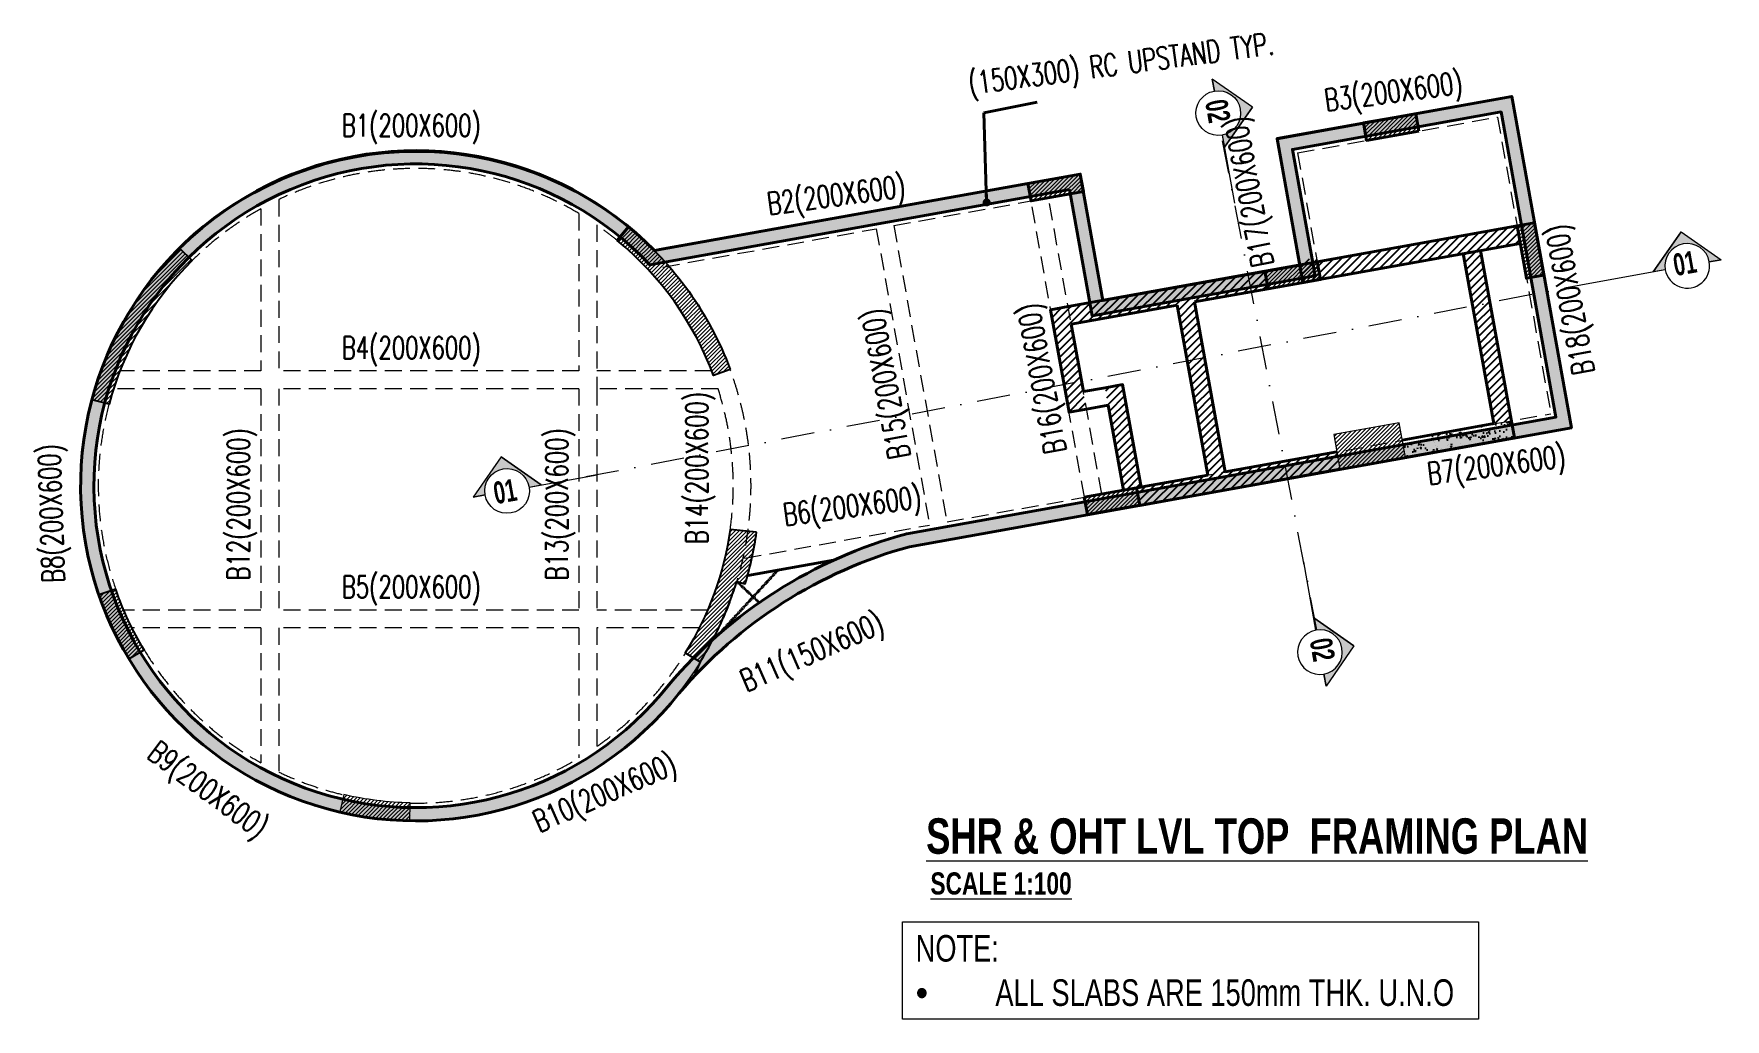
# Model space of a CAD drawing. Header units: millimetres. Extents: x 1370 to 36205, y 871 to 47791.
# Drawn here: x 6797 to 25889, y 36666 to 47791 of the extents above; entities that cross this region are included whole.
import ezdxf

# ---------------------------------------------------------------- set-up
doc = ezdxf.new("R2010")
doc.units = ezdxf.units.MM
for name, pattern in [('CONTINOUS', [0]), ('DASHDOT', [1, 0.5, -0.25, 0, -0.25]), ('DASHED2', [0.375, 0.25, -0.125]), ('HIDDEN', [9.524999999999995, 6.349999999999997, -3.174999999999998])]:
    doc.linetypes.add(name, pattern=pattern)
for name, color, linetype, lineweight in [('Elevation-1', 41, 'Continuous', 20), ('G-ANNO-SYMB', 111, 'Continuous', 9), ('G-ANNO-TEXT', 7, 'Continuous', 18), ('S-BEAM-IDEN', 2, 'Continuous', 9), ('S-COL HATCH', 8, 'Continuous', 0), ('S-COLUMN', 6, 'Continuous', 9), ('STR-BEAM', 2, 'CONTINOUS', 18), ('Wall', 2, 'Continuous', 40)]:
    doc.layers.add(name, color=color, linetype=linetype, lineweight=lineweight)
doc.layers.add('Hatch', color=8, linetype='Continuous')
doc.layers.add('STR-RC WALL', color=4, linetype='Continuous')
doc.styles.add('EL', font='swisscl.ttf')
doc.styles.add('ROMANS', font='simplex.shx', dxfattribs={"width": 0.75})
doc.styles.add('SOBHA', font='swisscl.ttf')
doc.styles.add('Swis721 LtCn BT_2', font='swisscl.ttf', dxfattribs={"height": 244.9922958397534})
doc.styles.add('Swis721 LtCn BT_B', font='', dxfattribs={"width": 0.9, "height": 249.9999999999997})
doc.styles.get('Swis721 LtCn BT_B').set_extended_font_data('Swis721 LtCn BT', bold=True)
doc.dimstyles.new('S-30', dxfattribs={"dimscale": 30, "dimtxt": 3, "dimasz": 1.25, "dimexe": 1, "dimexo": 0, "dimgap": 0.5, "dimtad": 1, "dimdec": 0, "dimrnd": 0.0005, "dimzin": 0, "dimdsep": 46, "dimtxsty": 'EL', "dimblk": 'ARCHTICK', "dimcen": 0.09, "dimdle": 1.5, "dimclrd": 251, "dimclre": 251, "dimclrt": 6, "dimadec": 0, "dimazin": 0, "dimtfac": 1, "dimtdec": 0, "dimtofl": 0, "dimtmove": 0, "dimatfit": 3, "dimfxl": 2, "dimtolj": 1, "dimtzin": 0, "dimlwd": -1, "dimlwe": -1, "dimarcsym": 0})
pattern_1 = [(45, (-25344727.74404255, -12306487.06945793), (-44.90128060534577, 44.90128060534575), [])]
pattern_2 = [(45, (-25344727.74404255, -12306487.06945793), (-22.45064030267289, 22.45064030267288), [])]
pattern_3 = [(45, (-22753805.46652837, -16484292.40858222), (-22.45064030267289, 22.45064030267288), [])]

# ---------------------------------------------------------------- blocks, each defined once
blk = doc.blocks.new('_ArchTick')
at = {"color": 0, "linetype": 'ByBlock', "const_width": 0.15}
blk.add_lwpolyline([(-0.5, -0.5), (0.5, 0.5)], dxfattribs=at)
blk = doc.blocks.new('A$Ce47450c8')
at = {"layer": 'G-ANNO-SYMB', "extrusion": (0, 0, -1)}
h = blk.add_hatch(color=9, dxfattribs=at)
edge = h.paths.add_edge_path(flags=0)
edge.add_line((-136.8343995958566, 252.34375), (0, 252.34375))
edge.add_line((0, 252.34375), (-390.3115636557341, 642.6553136575967))
edge.add_line((-390.3115636557341, 642.6553136575967), (-780.6231273114682, 252.34375))
edge.add_line((-780.6231273114682, 252.34375), (-641.5218995958566, 252.34375))
edge.add_arc((-389.1781495958566, 252.34375), 252.3437499999996, -2.2737367544323206e-13, 180.0000000000005, ccw=False)
for p, q in [((390.3115636557341, 642.6553136575967), (0, 252.34375)), ((390.3115636557341, 642.6553136575967), (780.6231273114682, 252.34375)), ((136.8343995958566, 252.34375), (0, 252.34375)), ((641.5218995958566, 252.34375), (780.6231273114682, 252.34375))]:
    blk.add_line(p, q, dxfattribs=at)
at = {"layer": 'G-ANNO-SYMB', "color": 1, "extrusion": (0, 0, -1)}
for p, q in [((390.3115636557341, 642.6553136575967), (0, 252.34375)), ((780.6231273114682, 252.34375), (390.3115636557341, 642.6553136575967)), ((0, 252.34375), (136.8343995958566, 252.34375))]:
    blk.add_line(p, q, dxfattribs=at)
at = {"layer": 'G-ANNO-SYMB', "color": 2, "extrusion": (0, 0, -1)}
blk.add_line((641.5218995958566, 252.34375), (1422.985443849117, 252.34375), dxfattribs=at)
at = {"layer": 'G-ANNO-SYMB', "color": 5, "extrusion": (0, 0, -1)}
blk.add_line((641.5218995958566, 252.34375), (780.6231273114682, 252.34375), dxfattribs=at)
at = {"layer": 'G-ANNO-SYMB', "extrusion": (0, 0, -1)}
blk.add_arc((-389.1781495958566, 252.34375), 252.34375, 0, 180, dxfattribs=at)
at = {"layer": 'G-ANNO-SYMB', "color": 2, "extrusion": (0, 0, -1)}
for radius, start, end in [(252.3437499999996, 0, 180), (252.34375, 180, 0)]:
    blk.add_arc((-389.1781495958566, 252.34375), radius, start, end, dxfattribs=at)
blk = doc.blocks.new('A$C98641cb4')
at = {"layer": 'Hatch', "ltscale": 10}
h = blk.add_hatch(dxfattribs=at)
h.set_pattern_fill('AR-CONC', color=256)
h.set_pattern_definition([(50, (-25344727.74404255, -12306487.06945793), (182.184668996004, -15.93908553890307), [19.05, -209.55]), (354.9999999999998, (-25344727.74404255, -12306487.06945793), (-35.24342142496936, 191.0568452390351), [15.24, -167.64058417]), (100.4514446999999, (-25344712.56203554, -12306488.39771143), (146.9412470903533, 175.1177519121951), [16.19000879999999, -178.0902445999999]), (46.18419999999999, (-25344727.74404255, -12306436.26945793), (271.0790408921298, -42.04232793272715), [28.575, -314.325]), (96.6355576099999, (-25344705.15414255, -12306439.77295793), (237.404134051503, 247.4261245977215), [24.28502313999999, -267.1356081599999]), (351.18415117, (-25344727.74404255, -12306436.26945793), (237.4041340649771, 247.4261245855326), [22.85996707, -251.45973192]), (21, (-25344702.34404255, -12306448.96945793), (151.6143912691324, -102.2651981870875), [19.04999999999999, -209.5499999999999]), (326, (-25344702.34404255, -12306448.96945793), (61.80202834764706, 184.1879661223192), [15.24, -167.6399999999999]), (71.45144499999998, (-25344689.70950994, -12306457.49155783), (213.4164192787161, 81.92276888590526), [16.19000879999999, -178.0899375999999]), (37.5, (-25344727.74404255, -12306487.06945793), (3.088603250591816, 84.55503887315311), [0, -165.608, 0, -170.18, 0, -168.275]), (7.499999999999991, (-25344727.74404255, -12306487.06945793), (66.81966251030575, 100.1805748181195), [0, -97.02799999999996, 0, -161.7979999999999, 0, -64.13499999999995]), (327.4999999999999, (-25344784.38604255, -12306487.06945793), (135.5905951668714, -5.72874399267344), [0, -63.49999999999999, 0, -198.12, 0, -262.8899999999999]), (317.4999999999999, (-25344809.78604256, -12306487.06945793), (148.129181386018, 25.42649103333303), [0, -82.55, 0, -131.572, 0, -186.69])])
edge = h.paths.add_edge_path(flags=16)
edge.add_line((11163.04868856072, 7128.467231905088), (6427.7972282283, 6277.133854847401))
edge.add_arc((3784.648920543492, 3783.541654571891), 3633.763206058044, 43.33230552951699, 321.7718061701301)
edge.add_arc((10742.85288780182, -1955.83693780005), 5387.591492359992, 105.25118869052801, 139.6137016479876, ccw=False)
edge.add_line((9325.640316721052, 3242.013638824225), (16654.7961099036, 4559.664052844047))
edge.add_line((16654.79610991105, 4559.664052844047), (16035.46613593772, 8004.47573371604))
edge.add_line((16035.46613593027, 8004.47573371604), (13680.13663610443, 7581.087791712954))
edge.add_line((13680.13663610816, 7581.087791714819), (13936.77569672838, 6153.620578801259))
edge.add_line((13936.7756967321, 6153.620578799397), (11419.68755978346, 5700.957201661542))
edge.add_line((11419.68755977601, 5700.957201661542), (11163.04868855327, 7128.467231905088))
edge = h.paths.add_edge_path()
edge.add_line((11284.14008326083, 7302.642761062831), (6480.140308067205, 6438.949378302321))
edge.add_arc((3784.648920543492, 3783.541654568165), 3783.763206059751, 44.57080450257472, 321.7282896437425)
edge.add_arc((10742.85288780182, -1955.836937796324), 5237.591492358032, 105.3231721937355, 139.583325593574, ccw=False)
edge.add_line((9358.750590626152, 3095.561430156231), (16828.97160734981, 4438.572834642604))
edge.add_line((16828.97160734981, 4438.572834640741), (16156.5574833937, 8178.646988850088))
edge.add_line((16156.5574833937, 8178.646988853811), (13505.96050602197, 7702.182528398932))
edge.add_line((13505.96050602943, 7702.182528398932), (13762.60159036889, 6274.70405924879))
edge.add_line((13762.60159036144, 6274.704059246928), (11540.77767362818, 5875.139855358749))
edge.add_line((11540.77767363563, 5875.139855358749), (11284.14008326828, 7302.642761064693))
h = blk.add_hatch(dxfattribs=at)
h.set_pattern_fill('ANSI31', color=1, scale=20)
h.set_pattern_definition(pattern_1)
h.paths.add_polyline_path([(13958.48015687987, 6310.526794798672), (13949.73927640542, 6359.132089368999), (13752.833169844, 6324.087618980557), (13797.04106269404, 6078.261393237859), (16253.3037652038, 6520.291259035467), (16218.25928681716, 6717.197410494089)])
h = blk.add_hatch(dxfattribs=at)
h.set_pattern_fill('ANSI31', color=1, scale=20)
h.set_pattern_definition(pattern_1)
h.paths.add_polyline_path([(15804.88041295111, 6439.592841060832), (15608.0724411644, 6404.175211966038), (15953.21279338002, 4484.957971250637), (16149.99779580161, 4520.337337519974), (16150.01697863638, 4520.569194022566)])
h = blk.add_hatch(dxfattribs=at)
h.set_pattern_fill('ANSI31', color=1, scale=20)
h.set_pattern_definition(pattern_1)
h.paths.add_polyline_path([(14216.33232623711, 3969.484721962363), (14180.94263952598, 4166.328755825758), (12921.5964416936, 3939.527023175731), (12575.8015832752, 5859.598069749773), (13405.18936542049, 6008.915156004952), (13370.02493751794, 6205.799740578979), (11147.72556561977, 5805.712743703276), (11183.11596837267, 5608.868842035532), (12378.96604725346, 5824.161197707057), (12724.76303193718, 3904.078344764189), (11921.25962295383, 3759.37153923139), (11956.30411042273, 3562.46533677727)])
h = blk.add_hatch(dxfattribs=at)
h.set_pattern_fill('ANSI31', color=1, scale=20)
h.set_pattern_definition(pattern_1)
h.paths.add_polyline_path([(11147.72556292265, 5805.712758708745), (10950.88166674971, 5770.322356944904), (11158.82185600698, 4613.715263362974), (11355.6627657339, 4649.151456028223)])
h = blk.add_hatch(dxfattribs=at)
h.set_pattern_fill('ANSI31', color=1, scale=20)
h.set_pattern_definition(pattern_1)
h.paths.add_polyline_path([(11763.29966094345, 4925.662526883185), (11566.46643319353, 4890.266185726971), (11774.46260564774, 3733.580315271393), (11971.30513316393, 3768.978328792378)])
h = blk.add_hatch(dxfattribs=at)
h.set_pattern_fill('AR-CONC', color=1)
h.set_pattern_definition([(50, (-25303990.49266427, -12311497.76283761), (182.184668996004, -15.93908553890307), [19.05, -209.55]), (354.9999999999998, (-25303990.49266427, -12311497.76283761), (-35.24342142496936, 191.0568452390351), [15.24, -167.64058417]), (100.4514446999999, (-25303975.31065726, -12311499.09109111), (146.9412470903533, 175.1177519121951), [16.19000879999999, -178.0902445999999]), (46.18419999999999, (-25303990.49266427, -12311446.96283761), (271.0790408921298, -42.04232793272715), [28.575, -314.325]), (96.6355576099999, (-25303967.90276427, -12311450.46633761), (237.404134051503, 247.4261245977215), [24.28502313999999, -267.1356081599999]), (351.18415117, (-25303990.49266427, -12311446.96283761), (237.4041340649771, 247.4261245855326), [22.85996707, -251.45973192]), (21, (-25303965.09266427, -12311459.66283761), (151.6143912691324, -102.2651981870875), [19.04999999999999, -209.5499999999999]), (326, (-25303965.09266427, -12311459.66283761), (61.80202834764706, 184.1879661223192), [15.24, -167.6399999999999]), (71.45144499999998, (-25303952.45813167, -12311468.18493751), (213.4164192787161, 81.92276888590526), [16.19000879999999, -178.0899375999999]), (37.5, (-25303990.49266427, -12311497.76283761), (3.088603250591816, 84.55503887315311), [0, -165.608, 0, -170.18, 0, -168.275]), (7.499999999999991, (-25303990.49266427, -12311497.76283761), (66.81966251030575, 100.1805748181195), [0, -97.02799999999996, 0, -161.7979999999999, 0, -64.13499999999995]), (327.4999999999999, (-25304047.13466428, -12311497.76283761), (135.5905951668714, -5.72874399267344), [0, -63.49999999999999, 0, -198.12, 0, -262.8899999999999]), (317.4999999999999, (-25304072.53466426, -12311497.76283761), (148.129181386018, 25.42649103333303), [0, -82.55, 0, -131.572, 0, -186.69])])
h.paths.add_polyline_path([(16150.05676763132, 4520.347939878702), (14919.1078466326, 4299.039444835853), (14954.49753174558, 4102.195419806987), (16185.45570051297, 4323.505577482283)])
at = {"layer": 'S-COL HATCH'}
h = blk.add_hatch(dxfattribs=at)
h.set_pattern_fill('ANSI31', color=30, scale=10)
h.set_pattern_definition(pattern_3)
h.paths.add_polyline_path([(15107.90840214491, 7787.497419580818), (15072.86398858204, 7984.403206894175), (14482.669174131, 7878.991891723126), (14517.71358770504, 7682.086104394868)])
h = blk.add_hatch(dxfattribs=at)
h.set_pattern_fill('ANSI31', color=30, scale=10)
h.set_pattern_definition(pattern_3)
h.paths.add_polyline_path([(10695.05471490323, 7196.590754617004), (10730.4135764502, 6999.741190448403), (11320.43927795067, 7106.095014607534), (11285.08041639998, 7302.944578774273)])
h = blk.add_hatch(dxfattribs=at)
h.set_pattern_fill('ANSI31', color=30, scale=10)
h.set_pattern_definition(pattern_2)
edge = h.paths.add_edge_path()
edge.add_line((7332.321841370315, 5097.874104477465), (7145.085211027414, 5027.565327992663))
edge.add_arc((3788.739408648363, 3785.65398486755), 3578.742925851242, 20.30542561698306, 50.63892461188019)
edge.add_line((6058.397499043493, 6552.61135389842), (6184.204080171883, 6708.092539753765))
edge.add_arc((3788.739408706547, 3785.653984846321), 3778.742925821767, 20.320039721784724, 50.65920939404549, ccw=False)
h = blk.add_hatch(dxfattribs=at)
h.set_pattern_fill('ANSI31', color=30, scale=10)
h.set_pattern_definition(pattern_2)
edge = h.paths.add_edge_path()
edge.add_line((7332.322154697031, 5097.874270375818), (7145.085524369031, 5027.565493911505))
edge.add_arc((3788.739721993125, 3785.654150770795), 3578.742925853704, 20.30542561723473, 50.63892461213185)
edge.add_line((6058.397812377663, 6552.611519813537), (6184.204393513501, 6708.092705676333))
edge.add_arc((3788.739721996057, 3785.654150784261), 3778.74292584291, 20.32003972102592, 50.65920939328669, ccw=False)
h = blk.add_hatch(dxfattribs=at)
h.set_pattern_fill('ANSI31', color=30, scale=10)
h.set_pattern_definition(pattern_3)
h.paths.add_polyline_path([(16412.90251296386, 6752.22693612054), (16215.99672563374, 6717.182522550226), (16321.40804082155, 6126.987708102912), (16518.31382814795, 6162.032121688127)])
h = blk.add_hatch(dxfattribs=at)
h.set_pattern_fill('ANSI31', color=30, scale=10)
h.set_pattern_definition(pattern_2)
h.paths.add_polyline_path([(127.463976476342, 4752.183288805187), (321.6368383094669, 4704.139114819467, -0.1331977755863529), (1260.637101382017, 6326.956915691495), (1115.428913366049, 6464.531889691951, 0.1330649192076544)])
h = blk.add_hatch(dxfattribs=at)
h.set_pattern_fill('ANSI31', color=30, scale=10)
h.set_pattern_definition(pattern_2)
h.paths.add_polyline_path([(127.4642898030575, 4752.183454714717), (321.637151651084, 4704.139280717821, -0.1331977755863529), (1260.637414719909, 6326.957081593572), (1115.429226692766, 6464.532055607065, 0.1330649192076544)])
h = blk.add_hatch(dxfattribs=at)
h.set_pattern_fill('ANSI31', color=30, scale=10)
h.set_pattern_definition(pattern_3)
h.paths.add_polyline_path([(13370.08880578354, 6205.439993171022), (13405.13321934268, 6008.534205850214), (13995.32803379372, 6113.945521032437), (13960.2836202085, 6310.851308351383)])
h = blk.add_hatch(dxfattribs=at)
h.set_pattern_fill('ANSI31', color=30, scale=10)
h.set_pattern_definition(pattern_3)
h.paths.add_polyline_path([(14954.56200738624, 4101.836471009998), (14883.78263714164, 4495.524521071462), (14145.61754341423, 4362.813201464713), (14216.39860657975, 3969.115734975785)])
h = blk.add_hatch(dxfattribs=at)
h.set_pattern_fill('ANSI31', color=30, scale=10)
h.set_pattern_definition(pattern_3)
h.paths.add_polyline_path([(11330.96477517858, 3654.52139859274), (11366.00918877125, 3457.615611281247), (11956.20400320366, 3563.026926459745), (11921.15958961472, 3759.932713799179)])
h = blk.add_hatch(dxfattribs=at)
h.set_pattern_fill('ANSI31', color=30, scale=10)
h.set_pattern_definition(pattern_2)
h.paths.add_polyline_path([(6826.933516554534, 1896.132067140191), (6995.869585730135, 1795.724245011806, 0.0641665388057652), (7407.078764695675, 2703.744776032865), (7503.789006270469, 2674.761293727905, 0.038549026877663), (7630.428838457913, 3260.354364540428), (7331.904443383217, 3291.430693324655, -0.1048070550564545)])
h = blk.add_hatch(dxfattribs=at)
h.set_pattern_fill('ANSI31', color=30, scale=10)
h.set_pattern_definition(pattern_2)
h.paths.add_polyline_path([(6826.933829899878, 1896.132233053446), (6995.869899045676, 1795.724410928787, 0.0641665388057652), (7407.079078044742, 2703.744941934943), (7503.789319612086, 2674.761459652335, 0.038549026877663), (7630.429151806982, 3260.354530453682), (7331.904756724836, 3291.430859243497, -0.1048070550564544)])
h = blk.add_hatch(dxfattribs=at)
h.set_pattern_fill('ANSI31', color=30, scale=10)
h.set_pattern_definition(pattern_2)
h.paths.add_polyline_path([(717.059507843107, 1931.360693197697, -0.0528602753307659), (396.9174829162657, 2615.739372696728), (207.844976361841, 2550.535167708993, 0.0531660131924717), (545.9514123946428, 1827.813311092555)])
h = blk.add_hatch(dxfattribs=at)
h.set_pattern_fill('ANSI31', color=30, scale=10)
h.set_pattern_definition(pattern_3)
h.paths.add_polyline_path([(3718.917668063194, 3.991773921996355), (3722.138774149121, 203.9967706911266, -0.0529148986750746), (2971.495695702732, 296.5385775323957), (2926.249176803976, 101.7239104807377, 0.0529231911952472)])
at = {"ltscale": 20}
blk.add_line((6058.397812377663, 6552.611519813537, 1.3929794e-09), (6185.238892469556, 6707.244441282004, 1.3929794e-09), dxfattribs=at)
at = {"layer": 'S-COLUMN'}
for points, elevation in [([(7332.321841370315, 5097.874104477465), (7145.085211027414, 5027.565327992663, 0.1331331676250236), (6058.397499043493, 6552.61135389842), (6184.204080171883, 6708.092539753765, -0.1331583492614696)], 1.3929794e-09), ([(127.4639764763415, 4752.183288805187, -0.1330649192076544), (1115.428913366049, 6464.531889691951), (1260.637101382017, 6326.956915691495, 0.1331977755863529), (321.6368383094668, 4704.139114819467)], 1.3929794e-09), ([(7630.428838457913, 3260.354364540428), (7331.904443383217, 3291.430693324655), (7331.904443383217, 3291.430693324655, -0.1048070550564544), (6826.933516554534, 1896.132067140191), (6995.869585730135, 1795.724245011806, 0.0641665388057652), (7407.078764695675, 2703.744776032865), (7503.789006270469, 2674.761293727905, 0.038549026877663)], -1.9585546e-09), ([(3722.138774149121, 203.9967706911266, -0.0529148986750746), (2971.495695702732, 296.5385775323957), (2926.249176803976, 101.7239104807377, 0.0529231911952471), (3718.917668063194, 3.991773921996355)], 2.7145889e-09)]:
    blk.add_lwpolyline(points, format="xyb", close=True, dxfattribs=dict(at, elevation=elevation))
at = {"layer": 'S-COLUMN', "elevation": 1.3929794e-09}
blk.add_lwpolyline([(14954.56200738624, 4101.836471009998), (14883.78263714164, 4495.524521071462), (14145.61754341423, 4362.813201464713), (14216.3969136551, 3969.125151395798)], close=True, dxfattribs=at)
blk.add_lwpolyline([(717.059507843107, 1931.360693197697, -0.0528602753307659), (396.9174829162657, 2615.739372696728), (207.844976361841, 2550.535167708993, 0.0531660131924717), (545.9514123946428, 1827.813311092555), (717.059507843107, 1931.360693197697)], format="xyb", dxfattribs=at)
at = {"layer": 'STR-BEAM', "color": 2, "linetype": 'HIDDEN', "ltscale": 30}
for p, q in [((13738.83147372305, 7542.409366291018, 1.3929794e-09), (15995.08038735762, 7946.540827743707, 1.3929794e-09)), ((15995.08038735762, 7946.540827743707, 1.3929794e-09), (16597.18705715611, 4597.527903338894, 1.3929794e-09)), ((13738.83147372305, 7542.409366291018, 1.3929794e-09), (13993.19663072377, 6113.19522347115, 1.3929794e-09)), ((2036.985894739628, 6911.274312088266, -9.1798965e-09), (2036.985894754529, 5079.481141582132, -9.1798965e-09)), ((2236.985894747078, 7014.843320295215, -9.1798965e-09), (2236.985894743353, 5079.481141582132, -9.1798965e-09)), ((9179.401577569544, 6721.03310444951, 1.3929794e-09), (10730.42775932327, 6999.743778277188, 1.3929794e-09)), ((11331.20793941989, 3653.16413280368, 1.3929794e-09), (10729.51658507809, 6999.92041099444, 1.3929794e-09)), ((11528.05203223228, 3688.553440824151, 1.3929794e-09), (10926.36067790165, 7035.309719018639, 1.3929794e-09)), ((5626.581289913506, 6856.619606859982, -9.1798965e-09), (5626.581289894879, 5079.481141582132, -9.1798965e-09)), ((5826.581289906055, 6727.607478857041, -9.1798965e-09), (5826.581289906055, 4879.481141578406, -9.1798965e-09)), ((6572.244414199143, 6252.54163838923, 1.3929794e-09), (8982.554431278257, 6685.660780351608, 1.3929794e-09)), ((8982.51583871618, 6685.875438272953, 1.3929794e-09), (9584.87647147104, 3335.449927933515, 1.3929794e-09)), ((9179.35983319208, 6721.265293292701, 1.3929794e-09), (9781.720465939494, 3370.839782953262, 1.3929794e-09)), ((2036.985894739628, 5079.481141578406, 1.3929794e-09), (443.8815587870776, 5079.481141578406, 1.3929794e-09)), ((5626.581289898603, 5079.481141582132, 1.3929794e-09), (2236.985894743353, 5079.481141582132, 1.3929794e-09)), ((7125.416231159121, 5079.481141582132, 1.3929794e-09), (5826.581289902329, 5079.481141582132, 1.3929794e-09)), ((2036.985894739628, 4879.481141578406, 1.3929794e-09), (373.0516344644128, 4879.481141582131, 1.3929794e-09)), ((2036.985894739628, 4879.481141574681, -9.1798965e-09), (2036.985894747079, 2379.117506805807, -9.1798965e-09)), ((5626.581289894879, 4879.481141582131, 1.3929794e-09), (2236.985894743353, 4879.481141580269, 1.3929794e-09)), ((2236.985894743353, 4879.481141580269, -9.1798965e-09), (2236.985894750804, 2379.117506809533, -9.1798965e-09)), ((5626.581289906055, 4879.481141580269, -9.1798965e-09), (5626.581289902329, 2379.11750680767, -9.1798965e-09)), ((7196.271414570509, 4879.481141582131, 1.3929794e-09), (5826.581289898603, 4879.481141582131, 1.3929794e-09)), ((5826.581289902329, 4879.481141582131, -9.1798965e-09), (5826.581289902329, 2379.117506805807, -9.1798965e-09)), ((9780.841367173942, 3375.729469880461, 1.3929794e-09), (16597.18705715611, 4597.527903338894, 1.3929794e-09)), ((7495.398370321841, 2966.074384838343, 1.3929794e-09), (9583.978826787325, 3340.442770175636, 1.3929794e-09)), ((2036.985894747079, 2379.117506805807, 1.3929794e-09), (487.9623745903372, 2379.117506803945, 1.3929794e-09)), ((5626.581289902329, 2379.11750680767, 1.3929794e-09), (2236.985894750804, 2379.117506805807, 1.3929794e-09)), ((7078.344483867287, 2379.117506805807, 1.3929794e-09), (5826.581289902329, 2379.117506805807, 1.3929794e-09)), ((2036.985894750804, 2179.117506802082, 1.3929794e-09), (580.522088434547, 2179.117506805807, 1.3929794e-09)), ((2036.985894743353, 2179.117506802082, -9.1798965e-09), (2036.985894750804, 655.0973172597585, -9.1798965e-09)), ((5626.581289906055, 2179.117506803945, 1.3929794e-09), (2236.985894739628, 2179.117506802082, 1.3929794e-09)), ((2236.985894743353, 2179.117506802082, -9.1798965e-09), (2236.985894743353, 551.4813622049987, -9.1798965e-09)), ((5626.581289906055, 2179.117506802082, -9.1798965e-09), (5626.581289906055, 710.3467990867791, -9.1798965e-09)), ((5826.581289906055, 2179.117506802082, -9.1798965e-09), (5826.581289894878, 839.458618413657, -9.1798965e-09)), ((6985.50451881066, 2179.117506802082, 1.3929794e-09), (5826.581289906055, 2179.117506802082, 1.3929794e-09)), ((7206.451072767378, 2179.117506805807, 1.3929794e-09), (7204.037694193423, 2179.117506802082, 1.3929794e-09))]:
    blk.add_line(p, q, dxfattribs=at)
at = {"layer": 'STR-BEAM', "color": 4, "linetype": 'HIDDEN', "ltscale": 30}
blk.add_line((5826.581289894878, 598.6267360784112, -9.1798965e-09), (5826.581289906055, 596.4044338259846, -9.1798965e-09), dxfattribs=at)
at = {"layer": 'STR-BEAM', "color": 2, "linetype": 'HIDDEN', "ltscale": 30}
for centre, radius, start, end in [((3784.545979321003, 3781.489130182192, 1.3929794e-09), 3584.622927739873, 59.07795031422305, 115.5768835932354), ((3784.545979321003, 3781.489130182192, 1.3929794e-09), 3584.622927739873, 119.1774285071599, 134.7563300332576), ((3786.116374511272, 3783.577473400161, -9.1798965e-09), 3781.920106040868, 336.7605912781379, 55.84843221393525), ((3784.545979321003, 3781.489130182192, 1.3929794e-09), 3584.622927739873, 50.62931853554037, 55.27311023215705), ((3785.652210105212, 3783.47702646628, -1.05965266e-08), 3582.394224297375, 352.0507524197132, 17.81483332833395), ((3753.893666252494, 3782.304450813681, -1.71095534e-08), 3553.894229852075, 164.9662932946007, 199.1625799259001), ((3784.209958482534, 3782.7689149566, -6.5366775e-09), 3582.613787722508, 211.1196255465295, 240.8107845518098), ((3783.155286978931, 3785.356767935679, -6.5366775e-09), 3585.234404716422, 304.7471602505839, 328.162535431368), ((3783.155286978931, 3785.356767935679, -6.5366775e-09), 3585.234404716422, 269.0523009101588, 300.9421051159669), ((3784.209958482534, 3782.7689149566, -6.5366775e-09), 3582.613787722508, 244.4136947761795, 256.9169913781729)]:
    blk.add_arc(centre, radius, start, end, dxfattribs=at)
at = {"layer": 'STR-BEAM', "color": 2, "ltscale": 30}
for centre, radius, start, end in [((3785.652210105212, 3783.47702646628, -1.05965266e-08), 3582.394224297375, 20.32094491437549, 20.32094633770318), ((3753.781793795526, 3782.286987781525, -1.71095534e-08), 3753.781793799603, 165.0261307706435, 199.1556886343095), ((3784.209958482534, 3782.7689149566, -6.5366775e-09), 3782.613787722508, 211.1196255465295, 256.9169913781729), ((3788.322851579636, 3769.336682219059, -1.32397456e-08), 3769.336682217549, 268.9710817148216, 328.3657792179436)]:
    blk.add_arc(centre, radius, start, end, dxfattribs=at)
at = {"layer": 'STR-RC WALL', "linetype": 'Continuous'}
blk.add_line((6995.869585730135, 1795.724245011806, -1.9830649e-09), (6927.201336532831, 1638.605931937695, 1.3929794e-09), dxfattribs=at)
at = {"layer": 'STR-RC WALL'}
for points, elevation in [([(7332.322154697031, 5097.874270375818), (7145.085524369031, 5027.565493911505, 0.1331331676250236), (6058.397812377663, 6552.611519813537), (6184.204393513501, 6708.092705676333, -0.1331583492614696)], 1.3929794e-09), ([(127.4642898030579, 4752.183454714717, -0.1330649192076544), (1115.429226692766, 6464.532055607065), (1260.637414719909, 6326.957081593572, 0.1331977755863529), (321.6371516510843, 4704.139280717821)], 1.3929794e-09), ([(7630.42915180698, 3260.354530453682), (7331.904756724836, 3291.430859243497), (7331.904756724836, 3291.430859243497, -0.1048070550564544), (6826.933829899878, 1896.132233053446), (6995.869899045676, 1795.724410928786, 0.0641665388057652), (7407.079078044742, 2703.744941934943), (7503.789319612086, 2674.761459652335, 0.038549026877663)], -1.9585546e-09)]:
    blk.add_lwpolyline(points, format="xyb", close=True, dxfattribs=dict(at, elevation=elevation))
at = {"layer": 'STR-RC WALL', "elevation": 1.3929794e-09}
blk.add_lwpolyline([(717.0598211809992, 1931.360859103501, -0.0528602753307659), (396.9177962653338, 2615.739538613707), (207.8452897034586, 2550.535333618523, 0.0531660131924717), (545.9517257437108, 1827.813477002084), (717.0598211809992, 1931.360859103501)], format="xyb", dxfattribs=at)
at = {"layer": 'Wall', "ltscale": 10}
for p, q in [((13506.92000126838, 7704.053134646267, 1.3929794e-09), (16156.5574833937, 8178.646988853811, 1.3929794e-09)), ((16156.5574833937, 8178.646988853811, 1.3929794e-09), (16829.43945745006, 4435.970581546426, 1.3929794e-09)), ((13506.92000126838, 7704.053134646267, 1.3929794e-09), (13796.2908434011, 6078.150809898972, 1.3929794e-09)), ((6536.872090235353, 6449.388783905655, 1.3929794e-09), (10695.05543537438, 7196.590923797339, 1.3929794e-09)), ((16217.8807275705, 6717.129284847527, 1.3929794e-09), (13960.28434096649, 6310.851476375013, 1.3929794e-09)), ((16251.10896573215, 6519.896282177419, 1.3929794e-09), (13798.4904295206, 6078.522221777588, 1.3929794e-09)), ((15608.0724411644, 6404.175211966038, 1.3929798e-09), (15953.21279338747, 4484.957971250637, 1.3929794e-09)), ((15804.91046846285, 6439.598249860107, 1.3929798e-09), (16185.45570051297, 4323.505577482283, 1.3929794e-09)), ((11147.78911331668, 5805.724184375256, 1.3010331e-09), (13370.02493751794, 6205.799740578979, 1.3929794e-09)), ((12575.8015832752, 5859.598069749773, 1.3929794e-09), (13405.39480417222, 6007.766963019967, 1.3929794e-09)), ((11183.11596836522, 5608.868842037395, 1.3010286e-09), (12378.96604725346, 5824.161197707057, 1.3505075e-09)), ((12378.96604725346, 5824.161197707057, 1.3929794e-09), (12724.76303193718, 3904.078344764189, 1.3929794e-09)), ((12575.8015832752, 5859.598069749773, 1.3929794e-09), (12921.5964416936, 3939.527023175731, 1.3929794e-09)), ((11183.11596837267, 5608.868842033669, 1.3929794e-09), (11320.27236044034, 4845.995371833445, 1.3929794e-09)), ((11320.27236043662, 4845.995371833445, 1.2936397e-09), (11566.45713345334, 4890.264513358474, 1.3929794e-09)), ((11355.72068783268, 4649.161891791968, 1.2936606e-09), (11601.85356435925, 4693.421701248735, 1.3929794e-09)), ((11823.573284626, 3538.692226510495, 1.3929794e-09), (16829.43945745006, 4435.970581546426, 1.3929794e-09)), ((14919.10756315663, 4299.03939387016, 1.3929794e-09), (15953.21279339492, 4484.957971252501, 1.3929794e-09)), ((14954.49753174558, 4102.195419806987, 1.3929794e-09), (16185.4557005316, 4323.505577486009, 1.3929794e-09)), ((12921.5964416936, 3939.527023175731, 1.3929794e-09), (14180.94263952598, 4166.328755825758, 1.3929794e-09)), ((11921.25962295383, 3759.37153923139, 1.3929794e-09), (12724.76303193718, 3904.078344764189, 1.3929794e-09)), ((11956.70830136537, 3562.538129471243, 1.3929794e-09), (14216.39131794497, 3969.495346067473, 1.3929794e-09)), ((7530.685065183789, 2769.211871478707, 1.3929794e-09), (8500.890529293567, 2943.116712883115, 1.3929794e-09))]:
    blk.add_line(p, q, dxfattribs=at)
at = {"layer": 'Wall', "color": 1, "linetype": 'DASHED2', "ltscale": 10}
for p, q in [((7870.952365197242, 2830.2032109797, 1.3929794e-09), (7206.186497602614, 2108.413661379367, 1.3929794e-09)), ((7407.078764695675, 2703.744776032865, -1.9585546e-09), (7661.695502884686, 2463.734450686723, 1.3929794e-09))]:
    blk.add_line(p, q, dxfattribs=at)
at = {"layer": 'Wall', "ltscale": 20, "elevation": 1.3929794e-09}
for points in [[(11284.14008326083, 7302.642761062831), (6480.140308070928, 6438.949378304184, 2.644939230637098), (6755.214400004596, 1439.910981509834, -0.1506116859874096), (9358.750590626152, 3095.561430156231), (16828.97160734981, 4438.572834640741), (16156.5574833937, 8178.646988853811), (13505.96050602943, 7702.182528398932), (13762.60159036144, 6274.704059246928), (11540.77767363563, 5875.139855358749)], [(11163.04868856072, 7128.467231905088), (6427.797228224576, 6277.133854847401, 2.690338148025624), (6639.160671975464, 1534.987074702978, -0.1510684758221621), (9325.640316721052, 3242.013638824225), (16654.79610991105, 4559.664052844047), (16035.46613593027, 8004.47573371604), (13680.13663610816, 7581.087791714819), (13936.7756967321, 6153.620578799397), (11419.68755977601, 5700.957201661542)]]:
    blk.add_lwpolyline(points, format="xyb", close=True, dxfattribs=at)
for points in [[(15107.90768139437, 7787.497251551598), (15072.7432937026, 7984.381610993295), (14482.60445176437, 7879.351332683116), (14517.71286696195, 7682.085936382413), (15107.9716960229, 7787.137569442392)], [(10695.05543537438, 7196.590923797339), (10730.53423667699, 6999.762979092077), (11320.50457432866, 7105.735677473247), (11285.08113689348, 7302.944747941568), (10694.99084636941, 7196.950503190979)], [(16412.90268097818, 6752.226215366274), (16216.01832155138, 6717.061827678232), (16321.04859987646, 6126.922985741868), (16518.31399617344, 6162.031400933862), (16413.26236308738, 6752.290229983628)], [(13370.08952653035, 6205.44016118534), (13405.25391421094, 6008.555801767855), (13995.39275616035, 6113.586080078036), (13960.28434096649, 6310.851476375013), (13370.02551190555, 6205.799843300134)], [(11330.96549593284, 3654.521566627547), (11366.12988362834, 3457.6372071933), (11956.26872555539, 3562.667485516519), (11921.16031038016, 3759.932881817223), (11330.90148131922, 3654.881248746067)]]:
    blk.add_lwpolyline(points, dxfattribs=at)
at = {"layer": 'Wall', "ltscale": 10, "elevation": 1.3929794e-09}
for points in [[(11147.78911331668, 5805.724184375256), (10950.88166674971, 5770.322356944904), (11158.82185600698, 4613.715263362974), (11355.76173656806, 4649.169273208825)], [(11566.45713345334, 4890.264513358474), (11763.29966094345, 4925.662526883185), (11971.30513316393, 3768.978328792378), (11774.46260564774, 3733.580315271393), (11601.86286412179, 4693.423373542726)]]:
    blk.add_lwpolyline(points, dxfattribs=at)
at = {"layer": 'Wall', "ltscale": 10}
blk.add_arc((3785.820946723224, 3755.445366246626, -3.8934377e-09), 3803.895700952365, 50.89350819649431, 134.8064697263843, dxfattribs=at)
at = {"layer": 'S-BEAM-IDEN', "color": 3, "style": 'ROMANS', "width": 0.7}
for s, rotation, p in [('(150X300) RC UPSTAND TYP.', 7.544929035253592, (10040.48844171688, 8200.150766890496, -1.44663345e-08)), ('B3(200X600)', 7.544929035253592, (14060.33823978901, 8011.216390557587, -1.44663345e-08)), ('B17(200X600)', 100.6196552958227, (13470.33823978901, 6281.216390553861, -1.44663345e-08)), ('B2(200X600)', 7.544929035253592, (7770.33823979646, 6841.216390553862, -1.44663345e-08)), ('B18(200X600)', 100.6196552958227, (17092.25595745444, 5062.930542072281, 1.3929794e-09)), ('B15(200X600)', 100.6196552958227, (9370.303694900125, 4111.442112907766, -9.1798965e-09)), ('B16(200X600)', 100.6196552958227, (11130.30369490012, 4171.442112911491, -9.1798965e-09)), ('B14(200X600)', 90, (7080.871467240155, 3124.951566491276, -9.1798965e-09)), ('B12(200X600)', 90, (1906.824309397489, 2714.951566495001, -9.1798965e-09)), ('B13(200X600)', 90, (5500.871467243879, 2714.951566495001, -9.1798965e-09)), ('B8(200X600)', 91.86262097358822, (-181.6393263414502, 2691.251575663686, -1.44663345e-08)), ('B7(200X600)', 7.544929035253592, (15221.29507572204, 3793.243819735945, -1.44663345e-08)), ('B6(200X600)', 7.544929035253592, (7950.338239789009, 3331.216390553862, -1.44663345e-08)), ('B11(150X600)', 23.65834733625639, (7518.109017413109, 1452.422993220389, -1.44663345e-08)), ('B9(200X600)', 323.6156483424322, (737.1338363811371, 720.2050642929971, -1.44663345e-08)), ('B10(200X600)', 23.65834733625639, (5178.109017413111, -137.5770067758858, -1.44663345e-08))]:
    blk.add_text(s, height=250, rotation=rotation, dxfattribs=at).set_placement(p)
for s, p in [('B1(200X600)', (2950.627063184977, 7727.278067052364, -1.44663345e-08)), ('B4(200X600)', (2950.627063177527, 5217.278067052363, -1.44663345e-08)), ('B5(200X600)', (2950.627063181251, 2516.914432276041, -1.44663345e-08))]:
    blk.add_text(s, height=250, dxfattribs=at).set_placement(p)
at = {"layer": 'Wall', "ltscale": 10}
blk.add_leader([(10228.34123985469, 6982.21749380976, 1.3929794e-09), (10196.98589474335, 7995.377726837992, 1.3929794e-09), (10796.98589474708, 8115.377726837992, 1.3929794e-09)], dimstyle='S-30', override={"dimasz": 3, "dimgap": 0.5, "dimtad": 0, "dimldrblk": 'Dot'}, dxfattribs=at)

msp = doc.modelspace()

# ---------------------------------------------------------------- linework, layer by layer
at = {"layer": 'Elevation-1', "color": 11, "linetype": 'DASHDOT', "ltscale": 750}
for p, q in [((21279.59917284739, 41060.32030707138, 1.19105185e-08), (20202.57882029009, 46646.80554689566, 1.08655407e-08)), ((24443.87203051713, 44988.803655739, 1.19658552e-08), (12826.0014523175, 42748.99051224354, 9.7926789e-09))]:
    msp.add_line(p, q, dxfattribs=at)

# ---------------------------------------------------------------- block references
at = {"layer": 'Elevation-1', "ltscale": 20}
for p, rotation in [((19850.18565103975, 47235.02870812366, 1.10090809e-08), 280.2012559511497), ((11800.57284729746, 42312.30835967052, 9.854772e-09), 10.20125595114975)]:
    msp.add_blockref('A$Ce47450c8', p, dxfattribs=dict(at, rotation=rotation))
at = {"layer": 'Elevation-1', "ltscale": 20, "xscale": -1}
for p, rotation in [((25889.0542010684, 44992.4687320153, 1.19658551e-08), 10.20125595114971), ((21135.28308041584, 40382.71380283783, 1.176694e-08), 280.2012559511497)]:
    msp.add_blockref('A$Ce47450c8', p, dxfattribs=dict(at, rotation=rotation))
at = {"layer": 'Wall', "ltscale": 10}
msp.add_blockref('A$C98641cb4', (7324.064793439626, 38904.99124821562, 9.1798965e-09), dxfattribs=at)

# ---------------------------------------------------------------- texts
at = {"layer": 'G-ANNO-SYMB', "color": 1, "char_height": 249.9999999999996, "width": 333.093749999999, "attachment_point": 2, "line_spacing_factor": 0.964267142114256, "style": 'Swis721 LtCn BT_B'}
for s, insert, rotation in [('02', (20286.43273621243, 46941.49892405148, 1.10090809e-08), 280.20125595149455), ('01', (25410.99113305476, 45323.87836621802, 1.19658552e-08), 10.201255951494586), ('01', (12094.10263136965, 42748.5554448432, 9.854772e-09), 10.201255951494586), ('02', (21466.69271461856, 40860.77687085147, 1.176694e-08), 280.20125595149455)]:
    msp.add_mtext(s, dxfattribs=dict(at, insert=insert, rotation=rotation))
at = {"layer": 'G-ANNO-TEXT', "color": 6, "insert": (16869.77072427985, 38933.63436608489), "char_height": 400, "width": 7912.633027953562, "attachment_point": 1, "line_spacing_factor": 0.9718478586403112, "style": 'Swis721 LtCn BT_2'}
msp.add_mtext('\\pxt15;{\\fSwis721 LtCn BT|b1|i0|c0|p34;\\LSHR & OHT LVL TOP  FRAMING PLAN}', dxfattribs=at)
at = {"layer": 'G-ANNO-TEXT', "color": 1, "char_height": 250, "width": 4617, "attachment_point": 1, "line_spacing_factor": 0.9718478586403112, "style": 'Swis721 LtCn BT_2'}
for insert in [(16917.63494254839, 38323.46813340958), (16917.63494013068, 38323.4681273001)]:
    msp.add_mtext('{\\fSwis721 LtCn BT|b1|i0|c0|p34;\\LSCALE 1:100}', dxfattribs=dict(at, insert=insert))
at = {"layer": 'G-ANNO-TEXT', "color": 6, "insert": (16751.05068819043, 37213.94534033078), "char_height": 300, "width": 6205.254719047353, "attachment_point": 4, "style": 'SOBHA', "bg_fill": 16, "box_fill_scale": 1.5, "bg_fill_color": 256, "bg_fill_transparency": 0}
msp.add_mtext('NOTE: \\P\\pxi-3,l3,t3;{\\fSymbol|b0|i0|c2|p18;·^I}ALL SLABS ARE 150mm THK. U.N.O', dxfattribs=at)

doc.saveas('drawing.dxf')
